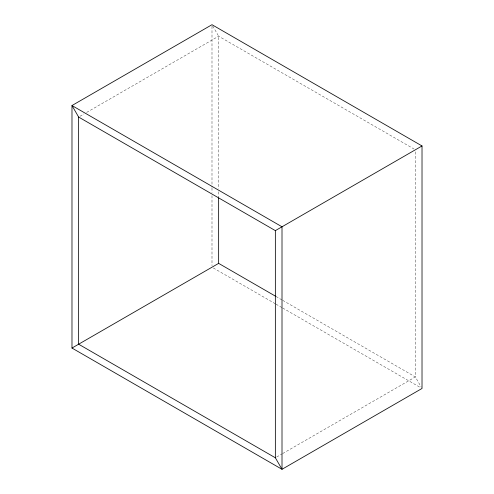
<?xml version="1.0" encoding="UTF-8"?>
<svg xmlns="http://www.w3.org/2000/svg" width="494" height="494" viewBox="0 0 494 494"><rect width="100%" height="100%" fill="white"/><g stroke="black" fill="none" stroke-linecap="round" stroke-linejoin="round"><path stroke-width="0.37" stroke-dasharray="2.47 1.85" d="M79.966 116.288L83.968 113.978M86.635 112.434L218.644 36.216L414.034 149.021M276.683 457.012L282.018 453.93M282.685 453.548L415.368 376.947L415.368 151.331M275.998 296.48L282 299.944M282.667 300.333L415.368 376.947L421.277 387.185M213.328 267.983L275.337 303.779M276.004 304.162L282.006 307.626M282.673 308.015L420.684 387.697M212.735 25.978L218.644 36.216L218.644 188.683M218.644 191.758L218.644 197.149M211.994 26.238L211.994 187.146M211.994 187.911L211.994 192.53M211.994 195.612L211.994 265.673"/><path stroke-width="0.74" d="M71.982 348.048L282.006 469.3L422.018 388.463L422.018 145.952L211.994 24.7L71.982 105.537L71.982 348.048L218.644 263.37L275.331 296.097M275.356 230.63L275.356 457.784L282.006 469.3L282.006 226.789L71.982 105.537L78.632 117.053L275.356 230.63L422.018 145.952M275.356 457.784L78.632 344.207L78.632 117.053M218.644 197.921L218.644 263.37"/></g></svg>
